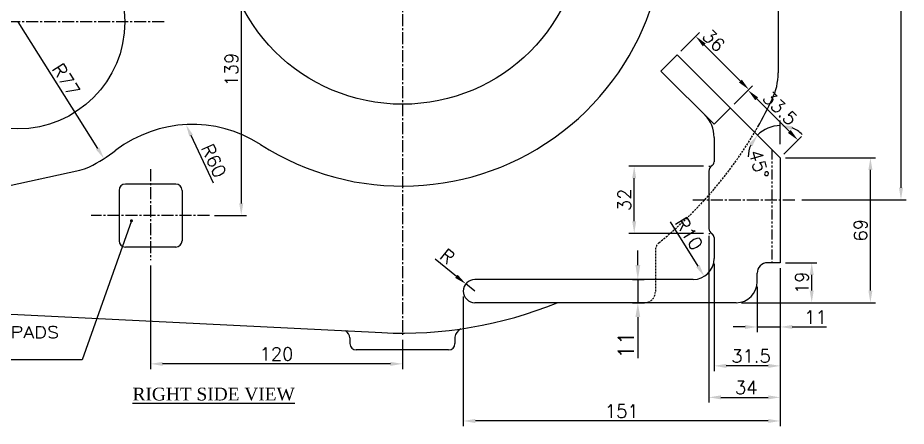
# Model space of a CAD drawing. Header units: millimetres. Extents: x -4466 to 20635, y -2270 to 9154.
# Drawn here: x 18551.4 to 18974.6, y 7684.2 to 7878.8 of the extents above; entities that cross this region are included whole.
import ezdxf

# ---------------------------------------------------------------- set-up
doc = ezdxf.new("R2010")
doc.units = ezdxf.units.MM
doc.header["$LTSCALE"] = 0.3
doc.header["$PDSIZE"] = -50
for name, pattern in [('CENTER2', [28.575, 19.05, -3.175, 3.175, -3.175]), ('HIDDEN2', [4.7625, 3.175, -1.5875]), ('PHANTOM2', [31.75, 15.875, -3.175, 3.175, -3.175, 3.175, -3.175])]:
    doc.linetypes.add(name, pattern=pattern)
for name, color, linetype in [('center', 1, 'CENTER2'), ('CHAIN ...', 8, 'PHANTOM2'), ('hidden', 4, 'HIDDEN2'), ('ht', 6, 'Continuous')]:
    doc.layers.add(name, color=color, linetype=linetype)
doc.styles.add('ROMANTIC', font='romantic.ttf')
doc.styles.add('rs', font='romans.shx')
doc.styles.get("Standard").update_dxf_attribs({"font": 'romans.shx'})
doc.dimstyles.new('sarab', dxfattribs={"dimscale": 3, "dimtxt": 2.5, "dimasz": 2.3, "dimexe": 1, "dimexo": 1, "dimtad": 1, "dimdec": 3, "dimdsep": 46, "dimtxsty": 'rs', "dimcen": 0, "dimclrd": 1, "dimclre": 1, "dimclrt": 7, "dimadec": 3, "dimazin": 2, "dimtfac": 1, "dimtdec": 3, "dimtmove": 0, "dimatfit": 3, "dimfxl": 1, "dimarcsym": 0})
doc.dimstyles.new('sarab$4', dxfattribs={"dimscale": 3, "dimtxt": 2.5, "dimasz": 2.3, "dimexe": 1, "dimexo": 1, "dimtad": 1, "dimdec": 3, "dimdsep": 46, "dimtxsty": 'rs', "dimcen": 0, "dimclrd": 1, "dimclre": 1, "dimclrt": 7, "dimadec": 3, "dimazin": 2, "dimtfac": 1, "dimtdec": 3, "dimtmove": 0, "dimatfit": 2, "dimfxl": 1, "dimarcsym": 0})

# ---------------------------------------------------------------- blocks, each defined once
blk = doc.blocks.new('*D868')
at = {"color": 1, "lineweight": -2, "transparency": 16777216}
for p, q in [((18878.11, 7808.07), (18842.54, 7808.07)), ((18845.04, 7781.82), (18845.04, 7802.32)), ((18878.11, 7776.07), (18842.54, 7776.07))]:
    blk.add_line(p, q, dxfattribs=at)
at = {"color": 1, "transparency": 16777216}
for points in [[(18844.08, 7802.32), (18846, 7802.32), (18845.04, 7808.07)], [(18844.08, 7781.82), (18846, 7781.82), (18845.04, 7776.07)]]:
    blk.add_solid(points, dxfattribs=at)
at = {"layer": 'Defpoints', "color": 0, "transparency": 16777216}
for p in [(18845.04, 7808.07), (18880.61, 7808.07), (18880.61, 7776.07)]:
    blk.add_point(p, dxfattribs=at)
at = {"color": 7, "transparency": 16777216, "insert": (18840.35, 7792.07), "char_height": 6.25, "attachment_point": 5, "rotation": 90, "style": 'rs'}
blk.add_mtext('32', dxfattribs=at)
blk = doc.blocks.new('*D866')
at = {"color": 1, "lineweight": -2, "transparency": 16777216}
blk.add_line((18551.36, 7876.82), (18589.38, 7816.56), dxfattribs=at)
at = {"color": 1, "transparency": 16777216}
blk.add_solid([(18590.19, 7817.07), (18588.57, 7816.05), (18592.45, 7811.7)], dxfattribs=at)
at = {"layer": 'Defpoints', "color": 0, "transparency": 16777216}
for p in [(18551.36, 7876.82), (18592.45, 7811.7)]:
    blk.add_point(p, dxfattribs=at)
at = {"color": 7, "transparency": 16777216, "insert": (18574.34, 7849.19), "char_height": 6.25, "attachment_point": 5, "rotation": 302.2476, "style": 'rs'}
blk.add_mtext('R77', dxfattribs=at)
blk = doc.blocks.new('*D897')
at = {"color": 1, "lineweight": -2, "transparency": 16777216}
for p, q in [((18917.11, 7762.07), (18932.11, 7762.07)), ((18929.61, 7748.82), (18929.61, 7756.32)), ((18896.11, 7743.07), (18932.11, 7743.07))]:
    blk.add_line(p, q, dxfattribs=at)
at = {"color": 1, "transparency": 16777216}
for points in [[(18928.66, 7756.32), (18930.57, 7756.32), (18929.61, 7762.07)], [(18928.66, 7748.82), (18930.57, 7748.82), (18929.61, 7743.07)]]:
    blk.add_solid(points, dxfattribs=at)
at = {"layer": 'Defpoints', "color": 0, "transparency": 16777216}
for p in [(18914.61, 7762.07), (18929.61, 7762.07), (18893.61, 7743.07)]:
    blk.add_point(p, dxfattribs=at)
at = {"color": 7, "transparency": 16777216, "insert": (18924.93, 7752.57), "char_height": 6.25, "attachment_point": 5, "rotation": 90, "style": 'rs'}
blk.add_mtext('19', dxfattribs=at)
blk = doc.blocks.new('*D789')
at = {"color": 1, "lineweight": -2, "transparency": 16777216}
for p, q in [((18846.77, 7760.97), (18846.77, 7767.87)), ((18844.27, 7754.07), (18849.77, 7754.07)), ((18846.77, 7754.07), (18846.77, 7743.07)), ((18844.27, 7743.07), (18849.77, 7743.07)), ((18846.77, 7736.17), (18846.77, 7716.59))]:
    blk.add_line(p, q, dxfattribs=at)
at = {"color": 1, "transparency": 16777216}
for points in [[(18845.62, 7760.97), (18847.92, 7760.97), (18846.77, 7754.07)], [(18845.62, 7736.17), (18847.92, 7736.17), (18846.77, 7743.07)]]:
    blk.add_solid(points, dxfattribs=at)
at = {"layer": 'Defpoints', "color": 0, "transparency": 16777216}
for p in [(18841.27, 7754.07), (18841.27, 7743.07), (18846.77, 7743.07)]:
    blk.add_point(p, dxfattribs=at)
at = {"color": 7, "transparency": 16777216, "insert": (18841.14, 7722.93), "char_height": 7.5, "attachment_point": 5, "rotation": 90, "style": 'rs'}
blk.add_mtext('11', dxfattribs=at)
blk = doc.blocks.new('*D790')
at = {"color": 1, "lineweight": -2, "transparency": 16777216}
for p, q in [((18880.61, 7774.9), (18880.61, 7695.48)), ((18914.61, 7759.57), (18914.61, 7695.48)), ((18886.36, 7697.98), (18908.86, 7697.98))]:
    blk.add_line(p, q, dxfattribs=at)
at = {"color": 1, "transparency": 16777216}
for points in [[(18886.36, 7698.94), (18886.36, 7697.02), (18880.61, 7697.98)], [(18908.86, 7698.94), (18908.86, 7697.02), (18914.61, 7697.98)]]:
    blk.add_solid(points, dxfattribs=at)
at = {"layer": 'Defpoints', "color": 0, "transparency": 16777216}
for p in [(18880.61, 7777.4), (18914.61, 7762.07), (18914.61, 7697.98)]:
    blk.add_point(p, dxfattribs=at)
at = {"color": 7, "transparency": 16777216, "insert": (18898.41, 7702.66), "char_height": 6.25, "attachment_point": 5, "style": 'rs'}
blk.add_mtext('34', dxfattribs=at)
blk = doc.blocks.new('*D898')
at = {"color": 1, "lineweight": -2, "transparency": 16777216}
for p, q in [((18883.11, 7761.57), (18883.11, 7710.47)), ((18914.61, 7759.57), (18914.61, 7710.47)), ((18908.86, 7712.97), (18888.86, 7712.97))]:
    blk.add_line(p, q, dxfattribs=at)
at = {"color": 1, "transparency": 16777216}
for points in [[(18888.86, 7713.93), (18888.86, 7712.01), (18883.11, 7712.97)], [(18908.86, 7713.93), (18908.86, 7712.01), (18914.61, 7712.97)]]:
    blk.add_solid(points, dxfattribs=at)
at = {"layer": 'Defpoints', "color": 0, "transparency": 16777216}
for p in [(18883.11, 7764.07), (18914.61, 7762.07), (18883.11, 7712.97)]:
    blk.add_point(p, dxfattribs=at)
at = {"color": 7, "transparency": 16777216, "insert": (18900.69, 7717.66), "char_height": 6.25, "attachment_point": 5, "style": 'rs'}
blk.add_mtext('31.5', dxfattribs=at)
blk = doc.blocks.new('*D919')
at = {"color": 1, "lineweight": -2, "transparency": 16777216}
for p, q in [((18867.29, 7862.93), (18876.07, 7871.7)), ((18878.37, 7865.87), (18895.61, 7848.64)), ((18892.66, 7837.56), (18901.44, 7846.34))]:
    blk.add_line(p, q, dxfattribs=at)
at = {"color": 1, "transparency": 16777216}
for points in [[(18879.05, 7866.55), (18877.69, 7865.19), (18874.31, 7869.94)], [(18896.28, 7849.31), (18894.93, 7847.96), (18899.67, 7844.57)]]:
    blk.add_solid(points, dxfattribs=at)
at = {"layer": 'Defpoints', "color": 0, "transparency": 16777216}
for p in [(18865.53, 7861.16), (18899.67, 7844.57), (18890.89, 7835.79)]:
    blk.add_point(p, dxfattribs=at)
at = {"color": 7, "transparency": 16777216, "insert": (18882.95, 7867.92), "char_height": 6.25, "attachment_point": 5, "rotation": 315, "style": 'rs'}
blk.add_mtext('36', dxfattribs=at)
blk = doc.blocks.new('*D920')
at = {"color": 1, "lineweight": -2, "transparency": 16777216}
for p, q in [((18892.66, 7837.56), (18901.08, 7845.98)), ((18903.38, 7840.15), (18918.97, 7824.56)), ((18916.38, 7813.84), (18924.81, 7822.26))]:
    blk.add_line(p, q, dxfattribs=at)
at = {"color": 1, "transparency": 16777216}
for points in [[(18904.06, 7840.83), (18902.71, 7839.47), (18899.32, 7844.22)], [(18919.65, 7825.24), (18918.3, 7823.88), (18923.04, 7820.49)]]:
    blk.add_solid(points, dxfattribs=at)
at = {"layer": 'Defpoints', "color": 0, "transparency": 16777216}
for p in [(18890.89, 7835.79), (18923.04, 7820.49), (18914.61, 7812.07)]:
    blk.add_point(p, dxfattribs=at)
at = {"color": 7, "transparency": 16777216, "insert": (18914.49, 7835.67), "char_height": 6.25, "attachment_point": 5, "rotation": 315, "style": 'rs'}
blk.add_mtext('33.5', dxfattribs=at)
blk = doc.blocks.new('*D945')
at = {"color": 1, "lineweight": -2, "transparency": 16777216}
blk.add_line((18862.12, 7781.6), (18875.37, 7760.47), dxfattribs=at)
at = {"color": 1, "transparency": 16777216}
blk.add_solid([(18876.18, 7760.98), (18874.56, 7759.96), (18878.43, 7755.6)], dxfattribs=at)
at = {"layer": 'Defpoints', "color": 0, "transparency": 16777216}
for p in [(18873.11, 7764.07), (18878.43, 7755.6)]:
    blk.add_point(p, dxfattribs=at)
at = {"color": 7, "transparency": 16777216, "insert": (18871.19, 7775.96), "char_height": 6.25, "attachment_point": 5, "rotation": 302.0974, "style": 'rs'}
blk.add_mtext('R10', dxfattribs=at)
blk = doc.blocks.new('*D959')
at = {"color": 1, "lineweight": -2, "transparency": 16777216}
blk.add_line((18914.61, 7818.57), (18914.61, 7829.89), dxfattribs=at)
for start, end in [(90, 135), (46.722, 68.361), (156.639, 178.278)]:
    blk.add_arc((18914.61, 7812.07), 15.32, start, end, dxfattribs=at)
at = {"color": 1, "transparency": 16777216}
for points in [[(18920.08, 7825.36), (18920.44, 7827.25), (18914.61, 7827.39)], [(18899.76, 7818.68), (18901.35, 7817.6), (18903.78, 7822.9)]]:
    blk.add_solid(points, dxfattribs=at)
at = {"layer": 'Defpoints', "color": 0, "transparency": 16777216}
for p in [(18865.53, 7861.16), (18910.65, 7826.86), (18914.61, 7816.07), (18914.61, 7812.07), (18914.61, 7762.07)]:
    blk.add_point(p, dxfattribs=at)
at = {"color": 7, "transparency": 16777216, "insert": (18904.44, 7808.99), "char_height": 6.25, "attachment_point": 5, "rotation": 286.8242, "style": 'rs'}
blk.add_mtext('45°', dxfattribs=at)
blk = doc.blocks.new('*D960')
at = {"color": 1, "lineweight": -2, "transparency": 16777216}
for p, q in [((18914.61, 7759.57), (18914.61, 7729.01)), ((18903.61, 7750.57), (18903.61, 7729.01)), ((18897.86, 7731.51), (18892.11, 7731.51)), ((18903.61, 7731.51), (18914.61, 7731.51)), ((18920.36, 7731.51), (18936.68, 7731.51))]:
    blk.add_line(p, q, dxfattribs=at)
at = {"color": 1, "transparency": 16777216}
for points in [[(18897.86, 7732.47), (18897.86, 7730.55), (18903.61, 7731.51)], [(18920.36, 7732.47), (18920.36, 7730.55), (18914.61, 7731.51)]]:
    blk.add_solid(points, dxfattribs=at)
at = {"layer": 'Defpoints', "color": 0, "transparency": 16777216}
for p in [(18914.61, 7762.07), (18903.61, 7753.07), (18914.61, 7731.51)]:
    blk.add_point(p, dxfattribs=at)
at = {"color": 7, "transparency": 16777216, "insert": (18931.4, 7736.19), "char_height": 6.25, "attachment_point": 5, "style": 'rs'}
blk.add_mtext('11', dxfattribs=at)
blk = doc.blocks.new('*D961')
at = {"color": 1, "lineweight": -2, "transparency": 16777216}
for p, q in [((18917.11, 7812.07), (18960.06, 7812.07)), ((18957.56, 7748.82), (18957.56, 7806.32)), ((18917.11, 7743.07), (18960.06, 7743.07))]:
    blk.add_line(p, q, dxfattribs=at)
at = {"color": 1, "transparency": 16777216}
for points in [[(18956.61, 7806.32), (18958.52, 7806.32), (18957.56, 7812.07)], [(18956.61, 7748.82), (18958.52, 7748.82), (18957.56, 7743.07)]]:
    blk.add_solid(points, dxfattribs=at)
at = {"layer": 'Defpoints', "color": 0, "transparency": 16777216}
for p in [(18914.61, 7812.07), (18957.56, 7812.07), (18914.61, 7743.07)]:
    blk.add_point(p, dxfattribs=at)
at = {"color": 7, "transparency": 16777216, "insert": (18952.88, 7777.57), "char_height": 6.25, "attachment_point": 5, "rotation": 90, "style": 'rs'}
blk.add_mtext('69', dxfattribs=at)
blk = doc.blocks.new('*D962')
at = {"color": 1, "lineweight": -2, "transparency": 16777216}
for p, q in [((18763.61, 7746.07), (18763.61, 7684.23)), ((18914.61, 7744.57), (18914.61, 7684.23)), ((18908.86, 7686.73), (18769.36, 7686.73))]:
    blk.add_line(p, q, dxfattribs=at)
at = {"color": 1, "transparency": 16777216}
for points in [[(18769.36, 7687.69), (18769.36, 7685.77), (18763.61, 7686.73)], [(18908.86, 7687.69), (18908.86, 7685.77), (18914.61, 7686.73)]]:
    blk.add_solid(points, dxfattribs=at)
at = {"layer": 'Defpoints', "color": 0, "transparency": 16777216}
for p in [(18763.61, 7748.57), (18914.61, 7747.07), (18763.61, 7686.73)]:
    blk.add_point(p, dxfattribs=at)
at = {"color": 7, "transparency": 16777216, "insert": (18839.11, 7691.42), "char_height": 6.25, "attachment_point": 5, "style": 'rs'}
blk.add_mtext('151', dxfattribs=at)
blk = doc.blocks.new('*D963')
at = {"color": 1, "lineweight": -2, "transparency": 16777216}
for p, q in [((18760.34, 7755.61), (18750.17, 7763.78)), ((18769.11, 7748.57), (18764.83, 7752.01))]:
    blk.add_line(p, q, dxfattribs=at)
at = {"color": 1, "transparency": 16777216}
blk.add_solid([(18760.94, 7756.36), (18759.74, 7754.87), (18764.83, 7752.01)], dxfattribs=at)
at = {"layer": 'Defpoints', "color": 0, "transparency": 16777216}
for p in [(18764.83, 7752.01), (18769.11, 7748.57)]:
    blk.add_point(p, dxfattribs=at)
at = {"color": 7, "transparency": 16777216, "insert": (18755.95, 7765.15), "char_height": 6.25, "attachment_point": 5, "rotation": 321.2363, "style": 'rs'}
blk.add_mtext('R', dxfattribs=at)
blk = doc.blocks.new('*D987')
at = {"layer": 'Defpoints', "color": 0, "transparency": 16777216}
for p in [(18917.91, 8055.07), (18922.42, 7792.07), (18972.13, 7792.07)]:
    blk.add_point(p, dxfattribs=at)
at = {"layer": 'ht', "color": 1, "lineweight": -2, "transparency": 16777216}
for p, q in [((18920.41, 8055.07), (18974.63, 8055.07)), ((18972.13, 8049.32), (18972.13, 7797.82)), ((18924.92, 7792.07), (18974.63, 7792.07))]:
    blk.add_line(p, q, dxfattribs=at)
at = {"layer": 'ht', "color": 1, "transparency": 16777216}
for points in [[(18971.17, 8049.32), (18973.09, 8049.32), (18972.13, 8055.07)], [(18971.17, 7797.82), (18973.09, 7797.82), (18972.13, 7792.07)]]:
    blk.add_solid(points, dxfattribs=at)
at = {"layer": 'ht', "color": 7, "transparency": 16777216, "insert": (18967.44, 7923.57), "char_height": 6.25, "attachment_point": 5, "rotation": 90, "style": 'rs'}
blk.add_mtext('263', dxfattribs=at)
blk = doc.blocks.new('_DatumFilled')
at = {"color": 0, "linetype": 'ByBlock'}
blk.add_solid([(0, 0.577), (-1, 0), (0, -0.577)], dxfattribs=at)
blk = doc.blocks.new('*D948')
at = {"color": 1, "lineweight": -2, "transparency": 16777216}
for p, q in [((18651.11, 7923.57), (18660.34, 7923.57)), ((18657.84, 7917.82), (18657.84, 7790.32)), ((18645.13, 7784.57), (18660.34, 7784.57))]:
    blk.add_line(p, q, dxfattribs=at)
at = {"color": 1, "transparency": 16777216}
for points in [[(18656.88, 7917.82), (18658.8, 7917.82), (18657.84, 7923.57)], [(18656.88, 7790.32), (18658.8, 7790.32), (18657.84, 7784.57)]]:
    blk.add_solid(points, dxfattribs=at)
at = {"layer": 'Defpoints', "color": 0, "transparency": 16777216}
for p in [(18648.61, 7923.57), (18642.63, 7784.57), (18657.84, 7784.57)]:
    blk.add_point(p, dxfattribs=at)
at = {"color": 7, "transparency": 16777216, "insert": (18653.15, 7854.07), "char_height": 6.25, "attachment_point": 5, "rotation": 90, "style": 'rs'}
blk.add_mtext('139', dxfattribs=at)
blk = doc.blocks.new('*D949')
at = {"color": 1, "lineweight": -2, "transparency": 16777216}
for p, q in [((18614.61, 7760.83), (18614.61, 7711.43)), ((18734.61, 7725.3), (18734.61, 7711.43)), ((18728.86, 7713.93), (18620.36, 7713.93))]:
    blk.add_line(p, q, dxfattribs=at)
at = {"color": 1, "transparency": 16777216}
for points in [[(18620.36, 7714.89), (18620.36, 7712.97), (18614.61, 7713.93)], [(18728.86, 7714.89), (18728.86, 7712.97), (18734.61, 7713.93)]]:
    blk.add_solid(points, dxfattribs=at)
at = {"layer": 'Defpoints', "color": 0, "transparency": 16777216}
for p in [(18614.61, 7763.33), (18734.61, 7727.8), (18614.61, 7713.93)]:
    blk.add_point(p, dxfattribs=at)
at = {"color": 7, "transparency": 16777216, "insert": (18674.61, 7718.61), "char_height": 6.25, "attachment_point": 5, "style": 'rs'}
blk.add_mtext('120', dxfattribs=at)
blk = doc.blocks.new('*D834')
at = {"color": 1, "lineweight": -2, "transparency": 16777216}
blk.add_line((18644.56, 7800.02), (18633.97, 7822.61), dxfattribs=at)
at = {"color": 1, "transparency": 16777216}
blk.add_solid([(18634.84, 7823.02), (18633.1, 7822.21), (18631.53, 7827.82)], dxfattribs=at)
at = {"layer": 'Defpoints', "color": 0, "transparency": 16777216}
for p in [(18631.53, 7827.82), (18656.99, 7773.49)]:
    blk.add_point(p, dxfattribs=at)
at = {"color": 7, "transparency": 16777216, "insert": (18644.73, 7810.7), "char_height": 6.25, "attachment_point": 5, "rotation": 295.1068, "style": 'rs'}
blk.add_mtext('R60', dxfattribs=at)

msp = doc.modelspace()

# ---------------------------------------------------------------- linework, layer by layer
for p, q in [((18913.61478, 7937.56958), (18913.61478, 7852.46403)), ((18865.52647, 7861.1579), (18857.7483, 7853.37972)), ((18914.61478, 7812.06958), (18865.52647, 7861.1579)), ((18883.11478, 7828.01324), (18857.7483, 7853.37972)), ((18890.89296, 7835.79141), (18883.11478, 7828.01324)), ((18883.11478, 7821.80003), (18883.11478, 7810.06958)), ((18914.61478, 7812.06958), (18914.61478, 7762.06958)), ((18518.83148, 7792.62531), (18580.86996, 7806.17209)), ((18880.61478, 7808.06958), (18881.11478, 7808.06958)), ((18880.61478, 7805.73946), (18880.61478, 7778.39971)), ((18599.61478, 7796.56958), (18599.61478, 7772.56958)), ((18626.61478, 7799.56958), (18602.61478, 7799.56958)), ((18629.61478, 7796.56958), (18629.61478, 7772.56958)), ((18880.61478, 7776.06958), (18881.11478, 7776.06958)), ((18883.11478, 7774.06958), (18883.11478, 7764.06958)), ((18626.61478, 7769.56958), (18602.61478, 7769.56958)), ((18914.61478, 7762.06958), (18908.61478, 7762.06958)), ((18914.61478, 7762.06958), (18908.61478, 7762.06958)), ((18903.61478, 7753.06958), (18903.61478, 7757.06958)), ((18873.11478, 7754.06958), (18769.11478, 7754.06958)), ((18421.52592, 7743.97162), (18724.88259, 7728.8126)), ((18893.61478, 7743.06958), (18769.11478, 7743.06958)), ((18709.61478, 7726.34934), (18709.61478, 7723.56958)), ((18759.61478, 7726.6446), (18759.61478, 7723.56958)), ((18756.61478, 7720.56958), (18712.61478, 7720.56958))]:
    msp.add_line(p, q)
for centre, radius in [((18734.61478, 7923.56958), 86), ((18551.36478, 7876.81958), 51)]:
    msp.add_circle(centre, radius)
for centre, radius, start, end in [((18734.61478, 7923.56958), 125, 237.2562128, 158.6071747), ((18884.61478, 7852.46403), 29, 334.6373156, 0), ((18734.61478, 7923.56958), 195, 330.2421296, 334.6373156), ((18868.11478, 7821.80003), 15, 0, 45), ((18634.55138, 7767.96652), 60, 57.2562128, 127.3874214), ((18551.36478, 7876.81958), 77, 296.2814322, 307.3874214), ((18881.11478, 7810.06958), 2, 300, 0), ((18576.60328, 7825.71168), 20, 282.3178115, 296.2814322), ((18883.61478, 7805.73946), 3, 120, 180), ((18602.61478, 7796.56958), 3, 90, 180), ((18626.61478, 7796.56958), 3, 0, 90), ((18883.61478, 7778.39971), 3, 180, 240), ((18881.11478, 7774.06958), 2, 0, 60), ((18602.61478, 7772.56958), 3, 180, 270), ((18626.61478, 7772.56958), 3, 270, 0), ((18873.11478, 7764.06958), 10, 270, 0), ((18908.61478, 7757.06958), 5, 90, 180), ((18769.11478, 7748.56958), 5.5, 90, 270), ((18893.61478, 7753.06958), 10, 270, 0), ((18734.61478, 7923.56958), 195, 267.139254, 292.2347845), ((18704.93234, 7725.67692), 4.73048, 8.17201, 57.8926133), ((18765.09365, 7725.6931), 5.56087, 118.9370825, 170.1478364), ((18712.61478, 7723.56958), 3, 180, 270), ((18756.61478, 7723.56958), 3, 270, 0)]:
    msp.add_arc(centre, radius, start, end)
at = {"layer": 'center'}
for p, q in [((18734.61478, 8129.08432), (18734.61478, 7727.79505)), ((18621.15154, 7876.81958), (18299.94349, 7876.81958)), ((18614.61478, 7806.67689), (18614.61478, 7763.32971)), ((18872.94921, 7792.06958), (18922.42243, 7792.06958)), ((18642.62869, 7784.56958), (18586.33695, 7784.56958))]:
    msp.add_line(p, q, dxfattribs=at)
at = {"layer": 'CHAIN ...'}
msp.add_line((18910.61478, 7816.06958), (18910.61478, 7762.06958), dxfattribs=at)
at = {"layer": 'hidden'}
msp.add_line((18855.11478, 7767.84649), (18855.11478, 7748.06958), dxfattribs=at)
for centre, radius, start, end in [((18734.61478, 7923.56958), 195, 308.798412, 330.2421296), ((18860.11478, 7767.84649), 5, 129.3338817, 180), ((18850.11478, 7748.06958), 5, 270, 0)]:
    msp.add_arc(centre, radius, start, end, dxfattribs=at)

# ---------------------------------------------------------------- texts
at = {"width": 1.2}
msp.add_text('BUTTING PADS', height=5.625, dxfattribs=at).set_placement((18506.83196, 7726.17718))
at = {"style": 'ROMANTIC'}
msp.add_text('%%URIGHT SIDE VIEW', height=6.1, dxfattribs=at).set_placement((18606.06767, 7696.49416))

# ---------------------------------------------------------------- dimensions: what is measured, and where the dimension line sits
for base, p1, p2, override, picture, middle in [((18657.84211, 7784.56958), (18648.61478, 7923.56958), (18642.62869, 7784.56958), {"dimscale": 2.5, "dimtoh": 1, "dimdec": 2, "dimcen": 2.5, "dimadec": 1, "dimtdec": 2, "dimldrblk": 'DatumFilled'}, '*D948', (18653.15461, 7854.06958)), ((18957.56411, 7812.06958), (18914.61478, 7743.06958), (18914.61478, 7812.06958), {"dimscale": 2.5, "dimdec": 2, "dimadec": 2, "dimtdec": 2, "dimatfit": 0}, '*D961', (18952.87661, 7777.56958)), ((18929.614, 7762.06958), (18893.61478, 7743.06958), (18914.61478, 7762.06958), {"dimscale": 2.5, "dimdec": 2, "dimadec": 2, "dimtdec": 2, "dimatfit": 0}, '*D897', (18924.9265, 7752.56958))]:
    dim = msp.add_linear_dim(base=base, p1=p1, p2=p2, angle=90, dimstyle='sarab', override=override)
    dim.commit()
    dim.dimension.update_dxf_attribs({"geometry": picture, "text_midpoint": middle})
dim = msp.add_radius_dim(center=(18551.36478, 7876.81958), mpoint=(18592.45035, 7811.69681), dimstyle='sarab', override={"dimscale": 2.5, "dimdec": 2, "dimadec": 2, "dimtdec": 2, "dimatfit": 0})
dim.commit()
dim.dimension.update_dxf_attribs({"geometry": '*D866', "text_midpoint": (18574.33798, 7849.19088)})
dim = msp.add_linear_dim(base=(18899.67212, 7844.57057), p1=(18865.52647, 7861.1579), p2=(18890.89296, 7835.79141), angle=315, text='36', dimstyle='sarab', override={"dimscale": 2.5, "dimdec": 2, "dimadec": 2, "dimtdec": 2, "dimatfit": 0})
dim.commit()
dim.dimension.update_dxf_attribs({"geometry": '*D919', "text_midpoint": (18879.63706, 7864.60564), "dimtype": 161})
dim = msp.add_angular_dim_2l(base=(18910.65078, 7826.86344), line1=((18914.61478, 7812.06958), (18865.52647, 7861.1579)), line2=((18914.61478, 7816.06958), (18914.61478, 7762.06958)), dimstyle='sarab', override={"dimscale": 2.5, "dimdec": 2, "dimadec": 2, "dimtdec": 2, "dimatfit": 0})
dim.commit()
dim.dimension.update_dxf_attribs({"geometry": '*D959', "text_midpoint": (18899.95462, 7807.63665), "dimtype": 162})
dim = msp.add_aligned_dim(p1=(18890.89296, 7835.79141), p2=(18914.61478, 7812.06958), distance=11.91367, text='33.5', dimstyle='sarab', override={"dimscale": 2.5, "dimdec": 2, "dimadec": 2, "dimtdec": 2, "dimatfit": 0})
dim.commit()
dim.dimension.update_dxf_attribs({"geometry": '*D920', "text_midpoint": (18914.49267, 7835.6693)})
for center, mpoint, dimstyle, override, picture, middle in [((18656.99076, 7773.4893), (18631.53233, 7827.8204), 'sarab$4', {"dimscale": 2.5, "dimdec": 2, "dimadec": 2, "dimtdec": 2, "dimtofl": 0, "dimtmove": 1, "dimatfit": 0}, '*D834', (18640.48445, 7808.71558)), ((18873.11478, 7764.06958), (18878.42838, 7755.59812), 'sarab', {"dimscale": 2.5, "dimdec": 2, "dimadec": 2, "dimtdec": 2, "dimtmove": 1, "dimatfit": 0}, '*D945', (18867.21764, 7773.4714))]:
    dim = msp.add_radius_dim(center=center, mpoint=mpoint, dimstyle=dimstyle, override=override)
    dim.commit()
    dim.dimension.update_dxf_attribs({"geometry": picture, "text_midpoint": middle, "dimtype": 164})
dim = msp.add_linear_dim(base=(18845.03772, 7808.06958), p1=(18880.61478, 7776.06958), p2=(18880.61478, 7808.06958), angle=90, dimstyle='sarab', override={"dimscale": 2.5, "dimdec": 2, "dimadec": 2, "dimtdec": 2, "dimatfit": 0})
dim.commit()
dim.dimension.update_dxf_attribs({"geometry": '*D868', "text_midpoint": (18845.03772, 7792.06958), "dimtype": 160})
for base, p1, p2, override, picture, middle in [((18914.61478, 7697.97729), (18880.61478, 7777.39971), (18914.61478, 7762.06958), {"dimscale": 2.5, "dimdec": 2, "dimadec": 2, "dimtdec": 2, "dimatfit": 0}, '*D790', (18898.41044, 7697.97729)), ((18614.61478, 7713.92677), (18734.61478, 7727.79505), (18614.61478, 7763.32971), {"dimscale": 2.5, "dimtoh": 1, "dimdec": 2, "dimcen": 2.5, "dimadec": 1, "dimtdec": 2, "dimldrblk": 'DatumFilled'}, '*D949', (18674.61478, 7713.92677)), ((18883.11478, 7712.97304), (18914.61478, 7762.06958), (18883.11478, 7764.06958), {"dimscale": 2.5, "dimdec": 2, "dimadec": 2, "dimtdec": 2, "dimatfit": 0}, '*D898', (18900.69405, 7712.97304)), ((18763.61478, 7686.73047), (18914.61478, 7747.06958), (18763.61478, 7748.56958), {"dimscale": 2.5, "dimdec": 2, "dimadec": 2, "dimtdec": 2, "dimatfit": 0}, '*D962', (18839.11478, 7686.73047))]:
    dim = msp.add_linear_dim(base=base, p1=p1, p2=p2, dimstyle='sarab', override=override)
    dim.commit()
    dim.dimension.update_dxf_attribs({"geometry": picture, "text_midpoint": middle, "dimtype": 160})
dim = msp.add_radius_dim(center=(18769.11478, 7748.56958), mpoint=(18764.82624, 7752.01319), text='R', dimstyle='sarab', override={"dimscale": 2.5, "dimdec": 2, "dimadec": 2, "dimtdec": 2, "dimatfit": 0})
dim.commit()
dim.dimension.update_dxf_attribs({"geometry": '*D963', "text_midpoint": (18755.95141, 7765.15116)})
dim = msp.add_linear_dim(base=(18846.76747, 7743.06958), p1=(18841.27061, 7754.06958), p2=(18841.27061, 7743.06958), angle=90, dimstyle='sarab')
dim.commit()
dim.dimension.update_dxf_attribs({"geometry": '*D789', "text_midpoint": (18846.76747, 7722.9303), "dimtype": 160})
dim = msp.add_linear_dim(base=(18914.61478, 7731.50669), p1=(18903.61478, 7753.06958), p2=(18914.61478, 7762.06958), dimstyle='sarab', override={"dimscale": 2.5, "dimdec": 2, "dimadec": 2, "dimtdec": 2, "dimatfit": 0})
dim.commit()
dim.dimension.update_dxf_attribs({"geometry": '*D960', "text_midpoint": (18931.39752, 7736.19419)})
at = {"layer": 'ht'}
dim = msp.add_linear_dim(base=(18972.12867, 7792.06958), p1=(18917.91392, 8055.06958), p2=(18922.42243, 7792.06958), angle=90, dimstyle='sarab', override={"dimscale": 2.5, "dimtoh": 1, "dimdec": 2, "dimcen": 2.5, "dimadec": 1, "dimtdec": 2, "dimldrblk": 'DatumFilled'}, dxfattribs=at)
dim.commit()
dim.dimension.update_dxf_attribs({"geometry": '*D987', "text_midpoint": (18967.44117, 7923.56958)})

# ---------------------------------------------------------------- leaders
msp.add_leader([(18605.52089, 7782.06418), (18581.96851, 7715.92013), (18505.47936, 7715.92013)], dimstyle='sarab', override={"dimscale": 2.5, "dimgap": 0.625, "dimtad": 0, "dimtoh": 1, "dimdec": 2, "dimcen": 2.5, "dimadec": 1, "dimtdec": 2, "dimldrblk": 'DotSmall'})

doc.saveas('drawing.dxf')
